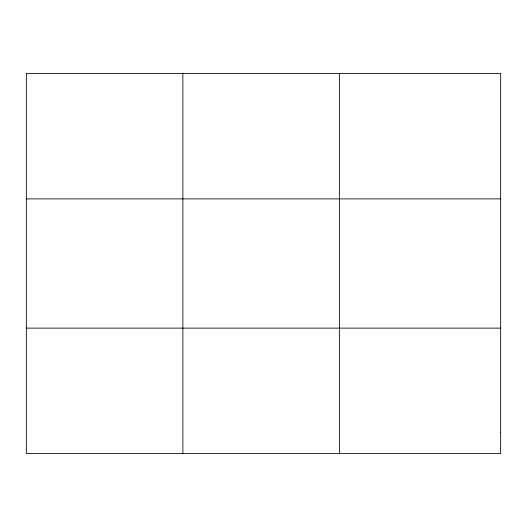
<?xml version="1.0" encoding="UTF-8"?>
<svg xmlns="http://www.w3.org/2000/svg" width="527" height="527" viewBox="0 0 527 527"><rect width="100%" height="100%" fill="white"/><g stroke="black" fill="none" stroke-linecap="round" stroke-linejoin="round"><path stroke-width="0.79" d="M182.869 73.431L182.869 453.569M339.388 73.431L339.388 453.569M26.35 198.877L500.65 198.877M26.35 328.123L500.65 328.123M500.65 432.66L500.65 453.569L26.35 453.569L26.35 73.431L500.65 73.431L500.65 432.66"/></g></svg>
